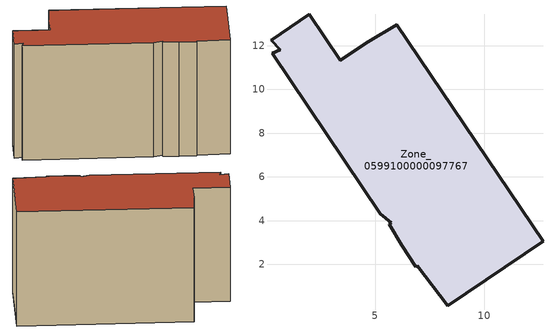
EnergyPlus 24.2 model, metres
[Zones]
Zone_0599100000097767
 floor ground (C_G): 5.75,3.91 5.24,4.31 0.29,11.65 0.67,11.82 0.24,12.24 1.99,13.43 3.41,11.33 4.68,12.19 5.98,12.96 12.68,3.06 8.31,0.11 6.92,1.94 6.87,1.9 6.21,2.87 5.66,3.84 z0.09
 wall outside (C_F): 3.41,11.33 1.99,13.43 0.24,12.24 0.67,11.82 0.29,11.65 5.24,4.31 5.75,3.91 5.66,3.84 6.21,2.87 6.87,1.9 6.92,1.94 8.31,0.11 12.68,3.06 5.98,12.96 4.68,12.19 3.41,11.33 z0.09:8.6
 roof outside (C_R): 0.67,11.82 0.29,11.65 5.24,4.31 5.75,3.91 5.66,3.84 6.21,2.87 6.87,1.9 6.92,1.94 8.31,0.11 12.68,3.06 5.98,12.96 4.68,12.19 3.41,11.33 1.99,13.43 0.24,12.24 z8.6
[BUILDING]
Pand.0599100000097767: North Axis=0; Terrain=City; Loads Convergence Tolerance Value=0.04; Temperature Convergence Tolerance Value=0.4; Solar Distribution=FullExterior; Maximum Number of Warmup Days=25; Minimum Number of Warmup Days=1
[Site:Location]
Rotterdam.The.Hague.AP_ZH_NLD Design_Conditions: Latitude=51.96; Longitude=4.45; Time Zone=1; Elevation=-4.5
[SITE:GROUNDTEMPERATURE:BUILDINGSURFACE]
18, 18, 18, 18, 18, 18, 18, 18, 18, 18, 18, 18
[MATERIAL] Thermal Absorptance=0.9; Solar Absorptance=0.7; Visible Absorptance=0.7
Name | Roughness | Thickness | Conductivity | Density | Specific Heat
G.TC.1975-1991 | MediumSmooth | 0.15 | 0.288461 | 540 | 1210
F.TC.1975-1991 | Rough | 0.3 | 0.230769 | 1920 | 840
R.TC.1975-1991 | MediumRough | 0.2 | 0.153846 | 1500 | 1000
[CONSTRUCTION]
C_G: G.TC.1975-1991
C_F: F.TC.1975-1991
C_R: R.TC.1975-1991
[ZONE]
Zone_0599100000097767: Type=1; Multiplier=1; Ceiling Height=Autocalculate; Volume=Autocalculate; Floor Area=autocalculate; Part of Total Floor Area=Yes
[ZONEINFILTRATION:DESIGNFLOWRATE]
Infil_Zone_0599100000097767: Zone or ZoneList or Space or SpaceList=Zone_0599100000097767; Schedule=AlwaysOn; Design Flow Rate Calculation Method=Flow/Area; Flow Rate per Floor Area=0.003; Constant Term Coefficient=1; Temperature Term Coefficient=0; Velocity Term Coefficient=0; Velocity Squared Term Coefficient=0
[HVACTEMPLATE:ZONE:IDEALLOADSAIRSYSTEM]
Zone_0599100000097767: Maximum Heating Supply Air Temperature=50; Minimum Cooling Supply Air Temperature=13; Maximum Heating Supply Air Humidity Ratio=0.0156; Minimum Cooling Supply Air Humidity Ratio=0.0077; Heating Limit=NoLimit; Cooling Limit=NoLimit; Dehumidification Control Type=ConstantSensibleHeatRatio; Cooling Sensible Heat Ratio=0.7; Dehumidification Setpoint=60; Humidification Control Type=None; Humidification Setpoint=30; Outdoor Air Method=None; Outdoor Air Flow Rate per Person=0.00944; Outdoor Air Flow Rate per Zone Floor Area=0; Outdoor Air Flow Rate per Zone=0; Demand Controlled Ventilation Type=None; Outdoor Air Economizer Type=NoEconomizer; Heat Recovery Type=None; Sensible Heat Recovery Effectiveness=0.7; Latent Heat Recovery Effectiveness=0.65
[ZONECONTROL:THERMOSTAT]
ThermostatControl_Zone_0599100000097767: Zone or ZoneList=Zone_0599100000097767; Control Type Schedule=DualSetpointControlType; Control 1=Thermostat_Zone_0599100000097767; Temperature Difference Between Cutout And Setpoint=0
[THERMOSTATSETPOINT:DUALSETPOINT]
Thermostat_Zone_0599100000097767: Heating Setpoint Temperature Schedule=HeatingSetpoint_Zone_0599100000097767; Cooling Setpoint Temperature Schedule=CoolingSetpoint_Zone_0599100000097767
[SCHEDULE:COMPACT]
HeatingSetpoint_Zone_0599100000097767: Through: 12/31, For: AllDays, Until: 24:00, 21
CoolingSetpoint_Zone_0599100000097767: Through: 12/31, For: AllDays, Until: 24:00, 24
DualSetpointControlType: Through: 12/31, For: AllDays, Until: 24:00, 4
AlwaysOn: Through: 12/31, For: AllDays, Until: 24:00, 1
